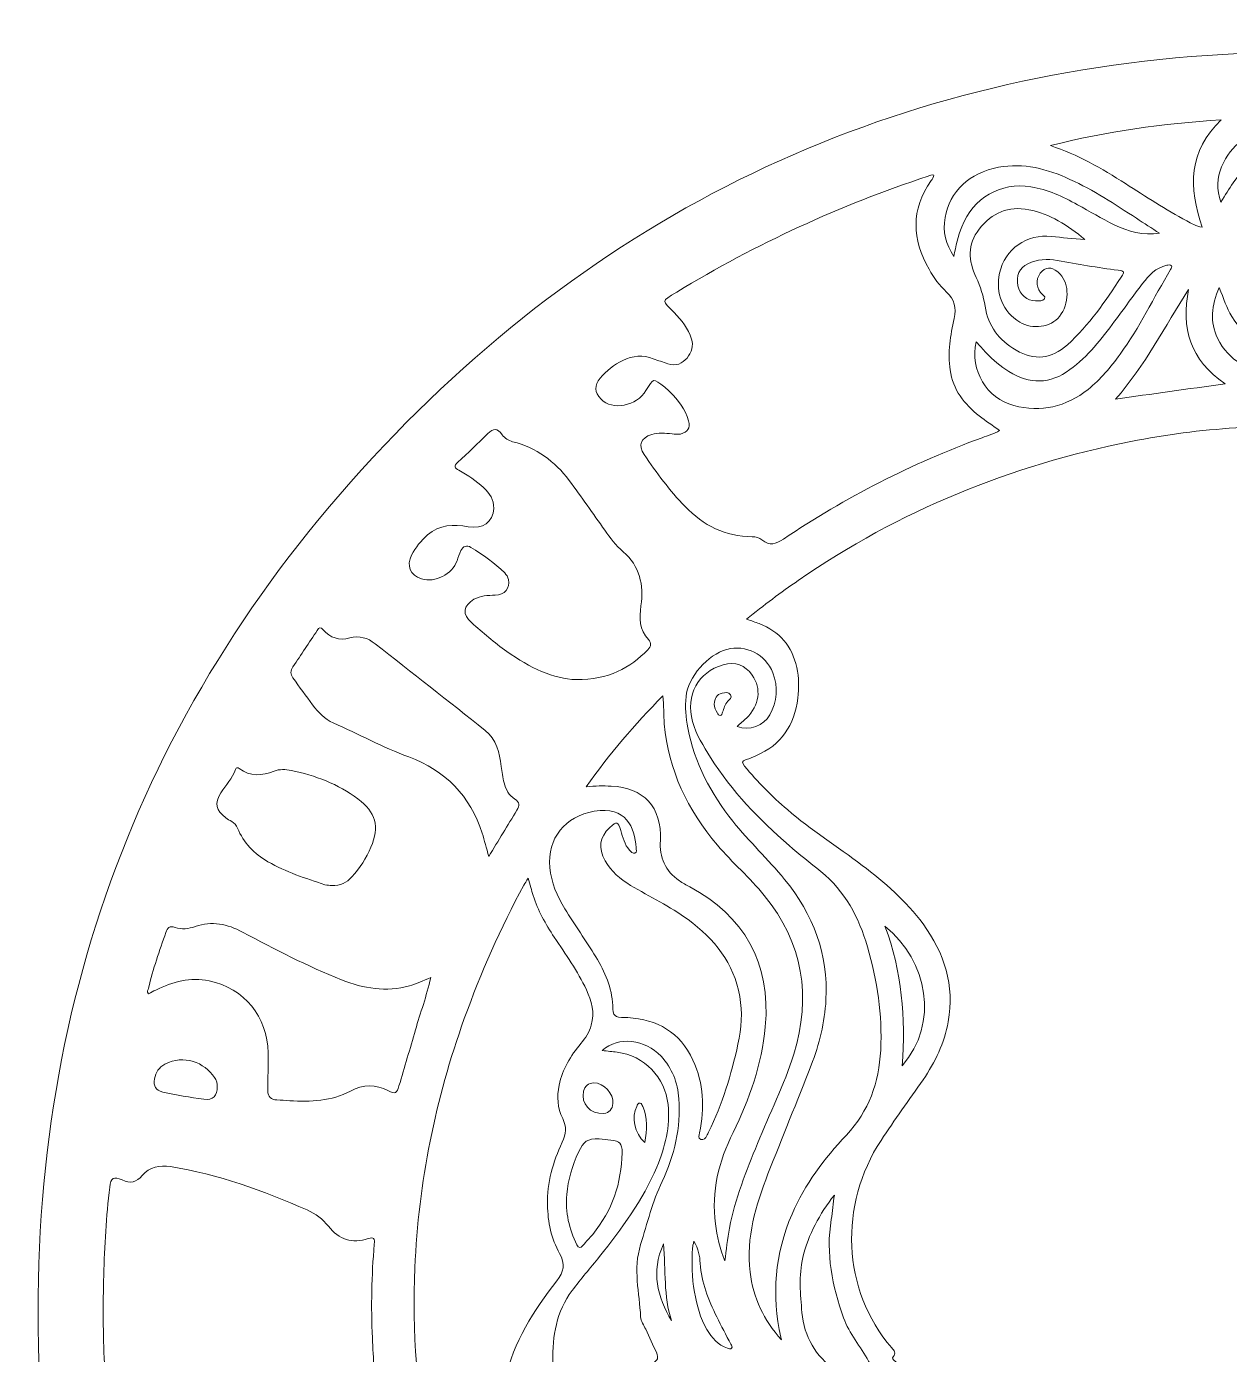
# Model space of a CAD drawing. Extents: x 547 to 1499, y -1479 to -525.
# Drawn here: x 546.5 to 996.8, y -1021.8 to -524.7 of the extents above; entities that cross this region are included whole.
import ezdxf

# ---------------------------------------------------------------- set-up
doc = ezdxf.new("R2010")
doc.units = 0
doc.header["$MEASUREMENT"] = 0
doc.layers.add('katman 1', color=7, linetype='Continuous')

# ---------------------------------------------------------------- blocks, each defined once
blk = doc.blocks.new('block 2')
at = {"layer": 'katman 1', "lineweight": 0}
for points, knots in [([(1056.6, -1478.16), (770.03, -1479.09), (560.12, -1277.73), (551.19, -1024.41), (546.55, -892.53), (589.54, -777.31), (680.34, -681.55), (768.57, -588.49), (878.18, -539.25), (1006.31, -534.51), (1272.18, -524.67), (1486.76, -733.98), (1494.73, -988.62), (1498.89, -1121.7), (1455.17, -1237.83), (1362.7, -1333.82), (1270.21, -1429.85), (1155.63, -1476.5), (1056.6, -1478.16)], [0, 0, 0, 0, 1, 1, 1, 2, 2, 2, 3, 3, 3, 4, 4, 4, 5, 5, 5, 6, 6, 6, 6]), ([(993.69, -559.62), (971.96, -561.02), (950.69, -563.88), (929.76, -569.26), (939.95, -572.56), (949, -577.82), (957.86, -583.46), (965.43, -588.27), (972.93, -593.2), (980.85, -597.43), (982.57, -598.34), (984.23, -599.43), (986.62, -599.74), (981.36, -584.92), (981.41, -571.25), (993.69, -559.62)], [0, 0, 0, 0, 1, 1, 1, 2, 2, 2, 3, 3, 3, 4, 4, 4, 5, 5, 5, 5]), ([(1071.29, -604.37), (1069.66, -602.51), (1068.02, -600.65), (1066.39, -598.78), (1058.92, -590.2), (1051.73, -581.36), (1043.11, -573.84), (1034.37, -566.21), (1024.63, -561.32), (1012.68, -562.93), (1003.86, -564.12), (997.34, -568.81), (993.87, -577.15), (992.14, -581.29), (991.9, -585.64), (993.55, -590.41), (995.23, -587.74), (996.58, -585.4), (998.12, -583.19), (1007.47, -569.71), (1021.2, -567.25), (1034.6, -576.65), (1039.96, -580.4), (1044.31, -585.25), (1048.7, -590.04), (1054.92, -596.85), (1062.34, -601.8), (1071.29, -604.37)], [0, 0, 0, 0, 1, 1, 1, 2, 2, 2, 3, 3, 3, 4, 4, 4, 5, 5, 5, 6, 6, 6, 7, 7, 7, 8, 8, 8, 9, 9, 9, 9]), ([(970.61, -602.04), (967.73, -600.18), (964.84, -598.33), (961.97, -596.45), (953.91, -591.18), (945.89, -585.87), (937.1, -581.87), (928.56, -577.99), (919.78, -575.59), (910.29, -577.36), (899.6, -579.36), (892.03, -586.38), (890.32, -596.21), (889.41, -601.42), (890.61, -606.29), (893.67, -610.7), (894.34, -606.87), (895.2, -603.16), (896.59, -599.59), (900.78, -588.8), (911.09, -582.87), (922.49, -584.67), (928.78, -585.66), (934.41, -588.34), (939.9, -591.36), (944.47, -593.87), (948.96, -596.52), (953.61, -598.85), (958.89, -601.49), (964.51, -602.86), (970.61, -602.04)], [0, 0, 0, 0, 1, 1, 1, 2, 2, 2, 3, 3, 3, 4, 4, 4, 5, 5, 5, 6, 6, 6, 7, 7, 7, 8, 8, 8, 9, 9, 9, 10, 10, 10, 10]), ([(886.11, -580.25), (885.32, -579.99), (884.68, -580.42), (884.02, -580.64), (851.03, -591.63), (819.59, -605.95), (789.89, -624.07), (783.78, -627.79), (784.48, -627.11), (788.95, -631.74), (791.74, -634.64), (794.2, -637.75), (795.48, -641.7), (796.94, -646.18), (792.46, -653), (786.57, -650.94), (784.76, -650.31), (782.94, -649.69), (781.14, -649.01), (777.23, -647.55), (773.45, -647.88), (769.71, -649.63), (766.38, -651.2), (763.65, -653.51), (761.26, -656.27), (758.96, -658.94), (759.08, -661.59), (761.56, -664.16), (765.8, -668.55), (774.96, -666.78), (778.38, -660.91), (781.11, -656.21), (781.12, -656.2), (785.4, -659.69), (786.08, -660.24), (786.74, -660.83), (787.37, -661.44), (790.53, -664.5), (793.05, -668), (794.29, -672.26), (795.08, -674.96), (794, -676.57), (791.27, -677.21), (790.23, -677.45), (789.21, -677.28), (788.17, -677.16), (785.62, -676.86), (783.06, -676.66), (780.54, -677.41), (776.45, -678.62), (775.3, -681.39), (777.71, -684.89), (782.4, -691.69), (787.23, -698.41), (793, -704.35), (799.88, -711.43), (808.11, -715.61), (818.17, -715.66), (819.49, -715.67), (820.82, -715.95), (821.79, -716.78), (824.59, -719.2), (827.06, -718.41), (829.81, -716.56), (853.05, -700.88), (877.86, -688.26), (904.17, -678.59), (906.31, -677.81), (908.55, -677.21), (910.74, -675.86), (908.08, -673.97), (905.54, -672.31), (903.16, -670.44), (897.51, -666.01), (893.31, -660.58), (892.24, -653.23), (891.28, -646.68), (892.3, -640.28), (893.78, -633.94), (894.69, -630.03), (893.78, -626.84), (890.91, -624.12), (888.27, -621.61), (886.15, -618.68), (884.36, -615.54), (877.93, -604.34), (877.5, -593.24), (885.1, -582.33), (885.53, -581.7), (886.19, -581.15), (886.11, -580.25)], [0, 0, 0, 0, 1, 1, 1, 2, 2, 2, 3, 3, 3, 4, 4, 4, 5, 5, 5, 6, 6, 6, 7, 7, 7, 8, 8, 8, 9, 9, 9, 10, 10, 10, 11, 11, 11, 12, 12, 12, 13, 13, 13, 14, 14, 14, 15, 15, 15, 16, 16, 16, 17, 17, 17, 18, 18, 18, 19, 19, 19, 20, 20, 20, 21, 21, 21, 22, 22, 22, 23, 23, 23, 24, 24, 24, 25, 25, 25, 26, 26, 26, 27, 27, 27, 28, 28, 28, 29, 29, 29, 30, 30, 30, 30]), ([(942.68, -604.45), (936.17, -598.93), (929.61, -594.81), (921.7, -593.23), (913.98, -591.7), (907.88, -594.42), (903.11, -600.5), (898.59, -606.27), (899.06, -612.37), (902, -618.6), (903.62, -622.03), (904.71, -625.63), (905.3, -629.36), (906.48, -636.77), (910.45, -642.13), (916.92, -645.84), (923.85, -649.81), (930.16, -649.16), (936.11, -643.79), (944.24, -636.45), (950.36, -627.54), (956.3, -618.47), (957.62, -616.46), (957.52, -616.2), (955.12, -615.89), (947.49, -614.9), (939.91, -613.67), (932.36, -612.21), (928.59, -611.49), (924.83, -611.85), (921.3, -613.47), (918.14, -614.92), (916.8, -618.03), (917.61, -621.75), (918.31, -624.98), (921.02, -627.33), (924.25, -627.33), (925.41, -627.33), (927.02, -627.58), (927.6, -626.55), (928.19, -625.51), (926.59, -625.01), (926, -624.24), (924.14, -621.84), (924.42, -618.28), (926.72, -616.19), (928.69, -614.41), (930.95, -614.81), (933.41, -617.38), (936.96, -621.08), (936.85, -628.5), (933.18, -633.18), (929.96, -637.27), (923.17, -638.24), (918.27, -635.31), (912.07, -631.6), (909.12, -624.47), (910.72, -617), (912.64, -608), (920.97, -602.16), (930.21, -603.25), (934.15, -603.72), (938.11, -604.02), (942.68, -604.45)], [0, 0, 0, 0, 1, 1, 1, 2, 2, 2, 3, 3, 3, 4, 4, 4, 5, 5, 5, 6, 6, 6, 7, 7, 7, 8, 8, 8, 9, 9, 9, 10, 10, 10, 11, 11, 11, 12, 12, 12, 13, 13, 13, 14, 14, 14, 15, 15, 15, 16, 16, 16, 17, 17, 17, 18, 18, 18, 19, 19, 19, 20, 20, 20, 21, 21, 21, 21]), ([(902, -642.68), (899.54, -653.38), (905.92, -663.89), (916.07, -666.53), (926.31, -669.19), (935.61, -667.07), (943.87, -660.49), (948.55, -656.76), (952.32, -652.18), (955.83, -647.37), (963.14, -637.37), (968.44, -626.16), (974.76, -615.56), (975, -615.16), (975.42, -614.68), (975.09, -614.25), (974.62, -613.64), (973.91, -613.92), (973.3, -614.05), (969.25, -614.94), (966.63, -617.79), (964.28, -620.86), (960.72, -625.51), (957.34, -630.29), (953.82, -634.97), (948.86, -641.58), (943.87, -648.17), (937.08, -653.11), (929.61, -658.54), (922.03, -658.77), (914.23, -653.81), (911.1, -651.82), (908.23, -649.53), (905.71, -646.8), (904.54, -645.53), (903.4, -644.23), (902, -642.68)], [0, 0, 0, 0, 1, 1, 1, 2, 2, 2, 3, 3, 3, 4, 4, 4, 5, 5, 5, 6, 6, 6, 7, 7, 7, 8, 8, 8, 9, 9, 9, 10, 10, 10, 11, 11, 11, 12, 12, 12, 12]), ([(992.95, -622.41), (989.98, -629.1), (989.45, -635.24), (992.33, -641.31), (996.53, -650.16), (1004.39, -653.61), (1013.53, -654.48), (1023.26, -655.41), (1031.47, -651.26), (1039.22, -645.95), (1047.93, -639.98), (1055.28, -632.45), (1062.81, -625.14), (1065.89, -622.16), (1068.73, -618.92), (1071.55, -615.94), (1067.51, -615.24), (1064.02, -616.09), (1059.77, -619.21), (1053.64, -623.72), (1047.61, -628.38), (1041.49, -632.9), (1035.99, -636.96), (1030.27, -640.66), (1023.72, -642.82), (1012.93, -646.39), (1003.66, -642.91), (997.66, -633.22), (995.71, -630.06), (994.66, -626.52), (992.95, -622.41)], [0, 0, 0, 0, 1, 1, 1, 2, 2, 2, 3, 3, 3, 4, 4, 4, 5, 5, 5, 6, 6, 6, 7, 7, 7, 8, 8, 8, 9, 9, 9, 10, 10, 10, 10]), ([(954.19, -664.12), (967.63, -662.25), (981.07, -660.37), (995.17, -658.4), (981.95, -649.49), (978.67, -637.46), (981.48, -623.09), (972.57, -636.9), (965.21, -651.57), (954.19, -664.12)], [0, 0, 0, 0, 1, 1, 1, 2, 2, 2, 3, 3, 3, 3]), ([(752.19, -769.14), (764.56, -769.24), (772.35, -764.73), (779.11, -757.98), (780.32, -756.77), (780.52, -755.36), (779.33, -754.13), (775.79, -750.47), (775.89, -746.07), (776.52, -741.51), (777.59, -733.67), (776.13, -726.69), (769.82, -721.25), (767.14, -718.93), (765.02, -716.08), (762.97, -713.2), (758.56, -706.99), (754.23, -700.72), (749.66, -694.62), (744.27, -687.42), (737.36, -682.28), (728.49, -680.07), (726.88, -679.67), (725.6, -678.86), (724.57, -677.5), (722.66, -674.96), (721.43, -674.92), (719.1, -677.15), (715.38, -680.69), (711.76, -684.33), (707.96, -687.77), (706.32, -689.25), (706.74, -689.88), (708.4, -690.79), (711.71, -692.6), (714.84, -694.7), (717.62, -697.28), (719.88, -699.38), (721.52, -701.84), (721.39, -705.03), (721.17, -710.26), (717.42, -712.86), (711.83, -711.91), (706.37, -710.98), (701.09, -711.03), (696.61, -714.98), (694.18, -717.13), (692.19, -719.62), (690.69, -722.5), (688.63, -726.45), (690.14, -730.11), (694.37, -731.44), (699.39, -733.02), (705.9, -729.69), (707.67, -724.64), (708.12, -723.36), (708.48, -722.03), (709.09, -720.82), (709.9, -719.2), (711.25, -718.68), (712.89, -719.66), (717.43, -722.4), (721.78, -725.41), (725.52, -729.21), (726.21, -729.91), (726.7, -730.72), (726.91, -731.69), (727.59, -734.88), (725.52, -737.4), (721.94, -737.55), (719.21, -737.66), (716.48, -737.66), (714.01, -739.08), (710, -741.38), (709.56, -744.82), (713.05, -747.81), (717.37, -751.5), (721.63, -755.29), (726.28, -758.6), (734.79, -764.66), (743.94, -769), (752.19, -769.14)], [0, 0, 0, 0, 1, 1, 1, 2, 2, 2, 3, 3, 3, 4, 4, 4, 5, 5, 5, 6, 6, 6, 7, 7, 7, 8, 8, 8, 9, 9, 9, 10, 10, 10, 11, 11, 11, 12, 12, 12, 13, 13, 13, 14, 14, 14, 15, 15, 15, 16, 16, 16, 17, 17, 17, 18, 18, 18, 19, 19, 19, 20, 20, 20, 21, 21, 21, 22, 22, 22, 23, 23, 23, 24, 24, 24, 25, 25, 25, 26, 26, 26, 27, 27, 27, 27]), ([(816.05, -746.51), (817.91, -747.17), (819.34, -747.65), (820.75, -748.19), (828.36, -751.14), (833.07, -756.57), (834.82, -764.58), (835.65, -768.39), (835.67, -772.2), (835.2, -776.05), (833.96, -786.16), (829.07, -793.61), (819.5, -797.66), (818.32, -798.16), (817.15, -798.71), (815.92, -799.07), (814.15, -799.59), (814.3, -800.29), (815.32, -801.56), (820.13, -807.51), (825.53, -812.86), (831.33, -817.82), (840.19, -825.39), (850.02, -831.66), (859.29, -838.67), (867.76, -845.07), (875.75, -851.99), (882.1, -860.6), (890.16, -871.54), (893.95, -883.58), (891.5, -897.21), (890.07, -905.16), (886.67, -912.3), (882.15, -918.91), (876.95, -926.53), (871.43, -933.93), (866.37, -941.64), (850.61, -965.64), (851.61, -997.5), (870.38, -1019.32), (871.24, -1020.31), (872.14, -1021.29), (870.87, -1022.64), (870.33, -1023.23), (870.9, -1023.7), (871.32, -1024.04), (875.57, -1027.45), (880.11, -1030.28), (885.74, -1030.62), (887.23, -1030.71), (888.73, -1030.28), (890.27, -1030.62), (897.71, -1032.28), (905.13, -1034.03), (912.29, -1036.63), (917.12, -1038.39), (921.87, -1039.63), (927.05, -1038.68), (928.68, -1038.38), (930.43, -1038.54), (932.09, -1038.73), (936.57, -1039.26), (941.06, -1039.07), (945.54, -1038.94), (947.47, -1038.89), (949.37, -1038.61), (951.25, -1039.22), (954.68, -1040.33), (958.14, -1041.36), (961.52, -1042.61), (971.7, -1046.36), (981.44, -1051.08), (991.08, -1056.01), (993.47, -1057.24), (995.85, -1057.71), (998.49, -1056.9), (1000.05, -1056.42), (1000.84, -1055.62), (1001.13, -1053.94), (1002.1, -1048.26), (1003.24, -1042.61), (1004.32, -1036.94), (1006.61, -1024.98), (1008.88, -1013.02), (1011.2, -1001.07), (1011.82, -997.89), (1013.65, -996.44), (1016.28, -996.83), (1019.01, -997.24), (1019.8, -998.68), (1019.64, -1002.15), (1019.42, -1006.59), (1018.05, -1010.81), (1017.37, -1015.16), (1016.94, -1017.86), (1017.73, -1020.24), (1019.38, -1022.33), (1020.32, -1023.53), (1021.2, -1023.28), (1021.53, -1021.81), (1021.83, -1020.49), (1021.89, -1019.11), (1022.17, -1017.78), (1023.98, -1009.22), (1027.54, -1001.77), (1035.72, -997.53), (1037.72, -996.49), (1038.98, -995.31), (1039.52, -993.03), (1040.17, -990.3), (1042.85, -988.53), (1045.44, -988.62), (1048.02, -988.7), (1049.63, -990.17), (1050.42, -993.33), (1051.48, -997.64), (1051.42, -1002.06), (1051.46, -1006.46), (1051.48, -1009.27), (1051.57, -1012.07), (1052.82, -1014.67), (1053.19, -1015.44), (1053.55, -1016.45), (1054.66, -1016.26), (1055.73, -1016.07), (1056.16, -1015.18), (1056.31, -1014.14), (1056.45, -1013.19), (1056.61, -1012.24), (1056.81, -1011.3), (1057.78, -1006.9), (1060, -1003.31), (1063.69, -1000.64), (1065.73, -999.17), (1068.01, -998.22), (1070.3, -997.25), (1074.29, -995.57), (1074.7, -993.9), (1071.89, -990.61), (1068.55, -986.69), (1065.62, -982.49), (1063.11, -977.99), (1056.88, -966.86), (1057.22, -955.98), (1064.37, -945.34), (1067.07, -941.33), (1070.28, -937.76), (1073.67, -934.34), (1084.52, -923.37), (1094.55, -911.72), (1103.19, -898.9), (1114.84, -881.6), (1123.95, -863.17), (1128.28, -842.58), (1130.27, -833.13), (1130.98, -823.56), (1131.29, -813.95), (1131.46, -808.64), (1129.9, -804.27), (1124.39, -801.96), (1120.95, -800.52), (1118.48, -797.63), (1116.18, -794.69), (1104.24, -779.48), (1096.94, -762.38), (1095.4, -743.03), (1094.24, -728.34), (1096.61, -714.1), (1101.91, -700.36), (1103.36, -696.62), (1104.98, -692.95), (1106.36, -689.19), (1107.32, -686.6), (1106.63, -685.36), (1104.04, -684.34), (1103.37, -684.07), (1102.68, -683.87), (1101.98, -683.7), (1078.38, -678), (1054.43, -674.87), (1030.18, -674.12), (1019.84, -673.8), (1009.51, -674.28), (999.19, -674.91), (985.97, -675.71), (972.87, -677.44), (959.9, -680.02), (914.92, -688.97), (873.2, -705.82), (835.4, -732.01), (828.89, -736.52), (822.51, -741.22), (816.05, -746.51)], [0, 0, 0, 0, 1, 1, 1, 2, 2, 2, 3, 3, 3, 4, 4, 4, 5, 5, 5, 6, 6, 6, 7, 7, 7, 8, 8, 8, 9, 9, 9, 10, 10, 10, 11, 11, 11, 12, 12, 12, 13, 13, 13, 14, 14, 14, 15, 15, 15, 16, 16, 16, 17, 17, 17, 18, 18, 18, 19, 19, 19, 20, 20, 20, 21, 21, 21, 22, 22, 22, 23, 23, 23, 24, 24, 24, 25, 25, 25, 26, 26, 26, 27, 27, 27, 28, 28, 28, 29, 29, 29, 30, 30, 30, 31, 31, 31, 32, 32, 32, 33, 33, 33, 34, 34, 34, 35, 35, 35, 36, 36, 36, 37, 37, 37, 38, 38, 38, 39, 39, 39, 40, 40, 40, 41, 41, 41, 42, 42, 42, 43, 43, 43, 44, 44, 44, 45, 45, 45, 46, 46, 46, 47, 47, 47, 48, 48, 48, 49, 49, 49, 50, 50, 50, 51, 51, 51, 52, 52, 52, 53, 53, 53, 54, 54, 54, 55, 55, 55, 56, 56, 56, 57, 57, 57, 58, 58, 58, 59, 59, 59, 60, 60, 60, 61, 61, 61, 62, 62, 62, 63, 63, 63, 64, 64, 64, 64]), ([(719.53, -835.37), (723.2, -829.34), (726.6, -823.65), (730.11, -818.03), (731.23, -816.25), (731.13, -815.09), (729.29, -813.88), (727.14, -812.45), (725.89, -810.25), (725.29, -807.77), (724.8, -805.75), (724.51, -803.68), (724.25, -801.62), (723.59, -796.51), (722.44, -791.55), (718.19, -788.16), (704.52, -777.28), (690.76, -766.5), (677.02, -755.7), (674.23, -753.52), (671.08, -752.59), (667.55, -753.55), (663.57, -754.64), (660.24, -753.51), (657.59, -750.47), (656.53, -749.24), (656.04, -749.63), (655.32, -750.73), (652.33, -755.28), (649.32, -759.83), (646.26, -764.34), (645.27, -765.79), (645.2, -767.08), (646.26, -768.51), (648.74, -771.86), (651.11, -775.29), (653.63, -778.62), (655.72, -781.39), (658.15, -783.95), (661.36, -785.35), (670.83, -789.49), (679.9, -794.5), (689.62, -798.1), (703.33, -803.18), (712.62, -812.64), (717.08, -826.66), (717.94, -829.38), (718.63, -832.15), (719.53, -835.37)], [0, 0, 0, 0, 1, 1, 1, 2, 2, 2, 3, 3, 3, 4, 4, 4, 5, 5, 5, 6, 6, 6, 7, 7, 7, 8, 8, 8, 9, 9, 9, 10, 10, 10, 11, 11, 11, 12, 12, 12, 13, 13, 13, 14, 14, 14, 15, 15, 15, 16, 16, 16, 16]), ([(829.07, -1016.24), (829.01, -1015.94), (828.95, -1015.64), (828.88, -1015.35), (825.29, -999.53), (826.65, -984.17), (833.06, -969.25), (837.89, -958.04), (845.1, -948.47), (853.4, -939.67), (861.85, -930.7), (865.62, -919.95), (866.24, -907.84), (866.91, -894.64), (864.92, -881.79), (861.27, -869.16), (858.09, -858.15), (852.91, -848.33), (843.84, -840.98), (839.85, -837.75), (835.8, -834.61), (831.94, -831.22), (820.8, -821.45), (810.46, -810.98), (802.58, -798.31), (799.91, -794.03), (797.17, -789.77), (795.84, -784.81), (793.2, -774.95), (797.84, -766.29), (807.24, -763.62), (811.82, -762.32), (815.42, -763.59), (818.17, -767.48), (821.71, -772.5), (820.86, -778.84), (815.98, -783.57), (814.9, -784.62), (813.74, -785.58), (812.55, -786.65), (816.92, -788.41), (822.6, -786.42), (824.77, -782.38), (827.49, -777.32), (827.96, -771.98), (825.89, -766.59), (823.24, -759.71), (815.66, -755.91), (808.66, -757.83), (801.44, -759.8), (794.19, -768.14), (793.39, -775.51), (792.97, -779.44), (793.36, -783.35), (794.08, -787.23), (796.52, -800.42), (802.68, -811.79), (810.93, -822.18), (816.98, -829.79), (824.13, -836.41), (830.27, -843.92), (840.98, -857.02), (846.64, -871.9), (845.76, -889), (845.32, -897.48), (843.26, -905.65), (840.21, -913.52), (834.94, -927.12), (829.36, -940.6), (824.05, -954.19), (819.45, -965.98), (815.83, -977.97), (817.37, -990.92), (818.52, -1000.63), (822.52, -1008.97), (829.07, -1016.24)], [0, 0, 0, 0, 1, 1, 1, 2, 2, 2, 3, 3, 3, 4, 4, 4, 5, 5, 5, 6, 6, 6, 7, 7, 7, 8, 8, 8, 9, 9, 9, 10, 10, 10, 11, 11, 11, 12, 12, 12, 13, 13, 13, 14, 14, 14, 15, 15, 15, 16, 16, 16, 17, 17, 17, 18, 18, 18, 19, 19, 19, 20, 20, 20, 21, 21, 21, 22, 22, 22, 23, 23, 23, 24, 24, 24, 25, 25, 25, 25]), ([(807.9, -986.77), (808.47, -982.65), (808.9, -978.54), (809.65, -974.48), (811.69, -963.44), (815.97, -953.15), (820.12, -942.81), (824.59, -931.65), (830.13, -920.91), (833.69, -909.41), (840.41, -887.73), (837.17, -867.79), (822.68, -849.97), (817.25, -843.3), (810.71, -837.67), (805.15, -831.13), (793.97, -817.97), (786.78, -803.07), (785.26, -785.64), (784.98, -782.34), (785.17, -778.99), (784.68, -775.23), (774.19, -786.05), (764.59, -796.98), (756.01, -809.28), (759.45, -808.87), (762.42, -808.9), (765.37, -809.02), (777.3, -809.46), (784.49, -816.91), (783.77, -829.35), (783.41, -835.65), (785.52, -840.85), (790.9, -844.45), (792.16, -845.29), (793.5, -846.02), (794.84, -846.74), (814.8, -857.51), (825.35, -875.04), (823.04, -899.12), (821.7, -913.07), (817.21, -926.2), (810.99, -938.7), (805.61, -949.52), (802.83, -960.74), (804.42, -972.85), (805.05, -977.6), (806.07, -982.26), (807.9, -986.77)], [0, 0, 0, 0, 1, 1, 1, 2, 2, 2, 3, 3, 3, 4, 4, 4, 5, 5, 5, 6, 6, 6, 7, 7, 7, 8, 8, 8, 9, 9, 9, 10, 10, 10, 11, 11, 11, 12, 12, 12, 13, 13, 13, 14, 14, 14, 15, 15, 15, 16, 16, 16, 16]), ([(803.91, -778.31), (803.87, -779.59), (804.43, -780.65), (805.11, -781.66), (805.38, -782.04), (805.59, -782.61), (806.12, -782.59), (806.82, -782.56), (806.87, -781.86), (807.06, -781.35), (807.57, -779.92), (807.98, -778.45), (808.99, -777.25), (809.57, -776.56), (810.75, -775.95), (810.02, -774.85), (809.3, -773.77), (808, -773.94), (806.92, -774.2), (804.81, -774.7), (804.08, -776.33), (803.91, -778.31)], [0, 0, 0, 0, 1, 1, 1, 2, 2, 2, 3, 3, 3, 4, 4, 4, 5, 5, 5, 6, 6, 6, 7, 7, 7, 7]), ([(660.86, -846.23), (663.91, -846.4), (666.36, -845.13), (668.33, -842.96), (671.3, -839.67), (673.72, -835.99), (675.46, -831.9), (678.71, -824.25), (677.23, -818.7), (670.58, -813.79), (663.1, -808.26), (654.65, -804.95), (645.58, -803.15), (643.47, -802.73), (641.24, -802.59), (639.17, -803.42), (634.65, -805.22), (630.3, -805.43), (626.15, -802.46), (625.53, -802.02), (625.01, -801.87), (624.7, -802.79), (623.55, -806.12), (621.05, -808.61), (619.27, -811.54), (616.88, -815.47), (617.41, -818.09), (621.1, -820.83), (621.8, -821.36), (622.55, -821.84), (623.32, -822.26), (624.36, -822.82), (625.03, -823.62), (625.49, -824.71), (627.81, -830.24), (631.74, -834.33), (636.9, -837.3), (643.61, -841.16), (650.93, -843.54), (658.25, -845.91), (659.07, -846.17), (659.99, -846.13), (660.86, -846.23)], [0, 0, 0, 0, 1, 1, 1, 2, 2, 2, 3, 3, 3, 4, 4, 4, 5, 5, 5, 6, 6, 6, 7, 7, 7, 8, 8, 8, 9, 9, 9, 10, 10, 10, 11, 11, 11, 12, 12, 12, 13, 13, 13, 14, 14, 14, 14]), ([(774.77, -832.08), (774.14, -824.47), (770.98, -816.42), (759.06, -818.42), (748.13, -820.26), (741.36, -828.56), (742.4, -839.47), (742.94, -845.07), (745.12, -850.2), (748.03, -854.94), (751.77, -861.01), (755.88, -866.86), (759.61, -872.93), (763.04, -878.5), (765.64, -884.43), (765.94, -891.13), (766.12, -895.21), (766.5, -895.58), (770.6, -895.66), (770.92, -895.67), (771.25, -895.66), (771.57, -895.68), (782.72, -896.33), (791.08, -901.15), (795.95, -911.56), (800.08, -920.39), (800.41, -929.47), (798.44, -938.81), (798.25, -939.68), (797.61, -940.82), (798.95, -941.27), (800.08, -941.64), (800.69, -940.74), (801.16, -939.85), (801.38, -939.42), (801.6, -938.99), (801.81, -938.56), (806.95, -928.06), (810.36, -916.98), (812.82, -905.58), (814.1, -899.67), (814.56, -893.71), (813.51, -887.71), (811.33, -875.24), (803.97, -866.26), (794.13, -858.95), (787.4, -853.97), (779.79, -850.47), (772.65, -846.17), (768.74, -843.82), (765.35, -840.96), (763.08, -836.92), (760.43, -832.23), (761.01, -828.1), (764.82, -824.54), (767.44, -822.08), (767.96, -822.21), (768.96, -825.59), (769.73, -828.2), (770.32, -830.89), (772.27, -832.97), (772.81, -833.55), (773.43, -834.4), (774.23, -834.15), (775.19, -833.84), (774.61, -832.75), (774.77, -832.08)], [0, 0, 0, 0, 1, 1, 1, 2, 2, 2, 3, 3, 3, 4, 4, 4, 5, 5, 5, 6, 6, 6, 7, 7, 7, 8, 8, 8, 9, 9, 9, 10, 10, 10, 11, 11, 11, 12, 12, 12, 13, 13, 13, 14, 14, 14, 15, 15, 15, 16, 16, 16, 17, 17, 17, 18, 18, 18, 19, 19, 19, 20, 20, 20, 21, 21, 21, 22, 22, 22, 22]), ([(734.34, -843.43), (733.55, -844.69), (733.1, -845.35), (732.72, -846.04), (723.93, -862.11), (716.6, -878.83), (710.4, -896.06), (699.56, -926.21), (693.28, -957.29), (691.89, -989.28), (690.84, -1013.22), (692.69, -1036.99), (697.11, -1060.56), (703.03, -1092.22), (712.37, -1122.8), (726.29, -1151.9), (744.64, -1190.23), (769.77, -1223.43), (801.74, -1251.46), (830.83, -1276.97), (863.55, -1296.61), (898.96, -1311.94), (905.34, -1314.71), (907.03, -1314.02), (910.38, -1308.04), (920.03, -1290.82), (928.63, -1273.08), (936.53, -1255), (945.97, -1233.39), (954.22, -1211.32), (962.11, -1189.1), (971.3, -1163.2), (980.15, -1137.17), (988.69, -1111.04), (990.47, -1105.62), (989.1, -1103.79), (983.3, -1103.85), (979.29, -1103.89), (975.29, -1104.04), (971.29, -1104.33), (965.13, -1104.79), (959.05, -1105.65), (953.19, -1107.83), (948.22, -1109.68), (943.03, -1110.17), (937.81, -1109.18), (931.26, -1107.94), (924.73, -1106.91), (918.02, -1107.05), (908.63, -1107.25), (899.63, -1109.5), (890.61, -1111.75), (881.89, -1113.93), (873.32, -1114.07), (864.56, -1111.38), (851.91, -1107.51), (838.91, -1107.05), (825.77, -1108.38), (817.45, -1109.23), (809.37, -1111.25), (801.17, -1112.7), (792.18, -1114.29), (783.54, -1113.72), (775.92, -1108.07), (770.07, -1103.74), (766.31, -1097.76), (763.72, -1091.1), (761.92, -1086.49), (759.02, -1083.23), (754.48, -1081.24), (749.17, -1078.91), (744.36, -1075.71), (739.8, -1072.13), (726.21, -1061.47), (721.42, -1047.75), (725.57, -1030.98), (729, -1017.16), (736.26, -1005.29), (744.98, -994.26), (747.66, -990.87), (748.27, -987.85), (746.08, -983.99), (742.89, -978.38), (741.65, -972.21), (741.53, -965.76), (741.37, -957.45), (743.56, -949.73), (747.08, -942.35), (748.54, -939.28), (748.72, -936.48), (747.21, -933.4), (745.28, -929.45), (744.99, -925.27), (745.89, -920.96), (747.14, -914.98), (750.17, -909.95), (754.05, -905.36), (755.77, -903.32), (757.18, -901.11), (757.92, -898.51), (759.26, -893.81), (758.03, -889.49), (756.08, -885.25), (752.85, -878.21), (748.31, -871.98), (744.06, -865.56), (740.82, -860.67), (737.92, -855.59), (736.14, -849.96), (735.52, -848), (735.04, -845.99), (734.34, -843.43)], [0, 0, 0, 0, 1, 1, 1, 2, 2, 2, 3, 3, 3, 4, 4, 4, 5, 5, 5, 6, 6, 6, 7, 7, 7, 8, 8, 8, 9, 9, 9, 10, 10, 10, 11, 11, 11, 12, 12, 12, 13, 13, 13, 14, 14, 14, 15, 15, 15, 16, 16, 16, 17, 17, 17, 18, 18, 18, 19, 19, 19, 20, 20, 20, 21, 21, 21, 22, 22, 22, 23, 23, 23, 24, 24, 24, 25, 25, 25, 26, 26, 26, 27, 27, 27, 28, 28, 28, 29, 29, 29, 30, 30, 30, 31, 31, 31, 32, 32, 32, 33, 33, 33, 34, 34, 34, 35, 35, 35, 36, 36, 36, 37, 37, 37, 37]), ([(697.81, -880.67), (694.87, -881.83), (692.43, -883.07), (689.83, -883.78), (681.13, -886.14), (672.69, -884.82), (664.45, -881.52), (651.7, -876.42), (639.52, -870.13), (627.43, -863.68), (621.63, -860.59), (615.99, -859.43), (609.7, -861.59), (607.26, -862.43), (604.58, -862.78), (602.13, -861.92), (599.96, -861.17), (599.36, -862.01), (598.72, -863.77), (596.22, -870.62), (593.93, -877.54), (592.19, -884.63), (592.04, -885.25), (591.42, -885.93), (592.22, -886.73), (593.11, -886.28), (594.01, -885.8), (594.93, -885.35), (601.25, -882.22), (607.82, -880.45), (614.9, -881.93), (628.06, -884.67), (636.81, -895.38), (636.93, -908.84), (636.97, -913.57), (636.91, -918.3), (636.86, -923.03), (636.83, -925.36), (638.01, -926.37), (640.23, -926.47), (641.83, -926.53), (643.43, -926.68), (645.03, -926.77), (652.87, -927.24), (660.64, -926.99), (667.77, -923.22), (672.58, -920.68), (677.17, -920.55), (681.98, -923.06), (684.45, -924.35), (685.13, -923.98), (685.94, -921.27), (688.02, -914.28), (690.11, -907.3), (692.1, -900.29), (693.91, -893.9), (696.29, -887.68), (697.81, -880.67)], [0, 0, 0, 0, 1, 1, 1, 2, 2, 2, 3, 3, 3, 4, 4, 4, 5, 5, 5, 6, 6, 6, 7, 7, 7, 8, 8, 8, 9, 9, 9, 10, 10, 10, 11, 11, 11, 12, 12, 12, 13, 13, 13, 14, 14, 14, 15, 15, 15, 16, 16, 16, 17, 17, 17, 18, 18, 18, 19, 19, 19, 19]), ([(874.32, -913.71), (888.05, -897.72), (884.07, -874.55), (867.84, -861.45), (874.26, -878.49), (875.61, -895.73), (874.32, -913.71)], [0, 0, 0, 0, 1, 1, 1, 2, 2, 2, 2]), ([(762, -907.97), (764.06, -908.21), (765.8, -908.4), (767.55, -908.62), (777.79, -909.9), (785.58, -918.01), (786.65, -928.23), (787.52, -936.46), (785.57, -944.14), (782.45, -951.61), (777.26, -964.04), (769.22, -974.66), (760.99, -985.14), (757.62, -989.42), (753.98, -993.5), (750.72, -997.86), (744.84, -1005.74), (743.35, -1014.82), (743.52, -1024.45), (743.68, -1033.56), (746.25, -1041.77), (750.97, -1049.46), (752.59, -1052.1), (754.65, -1054.31), (756.85, -1056.41), (758.62, -1058.09), (759.99, -1057.59), (760.58, -1055.17), (760.71, -1054.63), (760.75, -1054.07), (760.86, -1053.52), (763.34, -1040.93), (769.26, -1030.76), (781.14, -1024.83), (782.77, -1024.02), (783.15, -1022.89), (782.42, -1021.3), (781.04, -1018.31), (779.64, -1015.34), (778.29, -1012.34), (777.6, -1010.81), (776.48, -1009.28), (776.4, -1007.7), (775.94, -998.69), (773.5, -989.84), (776.39, -980.61), (778.87, -972.65), (780.86, -964.53), (784.43, -956.99), (789.09, -947.14), (791.54, -936.95), (790.7, -926.02), (790.24, -919.97), (788.2, -914.63), (784.05, -910.16), (778.02, -903.66), (768.24, -902.62), (762, -907.97)], [0, 0, 0, 0, 1, 1, 1, 2, 2, 2, 3, 3, 3, 4, 4, 4, 5, 5, 5, 6, 6, 6, 7, 7, 7, 8, 8, 8, 9, 9, 9, 10, 10, 10, 11, 11, 11, 12, 12, 12, 13, 13, 13, 14, 14, 14, 15, 15, 15, 16, 16, 16, 17, 17, 17, 18, 18, 18, 19, 19, 19, 19]), ([(617.93, -921.62), (618, -920.38), (617.68, -919.14), (616.93, -918.06), (613.05, -912.44), (605.48, -909.36), (598.32, -913.08), (596.13, -914.22), (594.88, -916.1), (594.45, -918.55), (593.96, -921.36), (594.83, -922.87), (597.55, -923.52), (602.61, -924.72), (607.74, -925.48), (612.89, -926.22), (616.32, -926.71), (618.08, -924.81), (617.93, -921.62)], [0, 0, 0, 0, 1, 1, 1, 2, 2, 2, 3, 3, 3, 4, 4, 4, 5, 5, 5, 6, 6, 6, 6]), ([(758.87, -920.06), (756.96, -920.22), (755.5, -921.19), (755.04, -923.24), (754, -927.86), (757.42, -931.86), (762.59, -931.51), (764.63, -931.38), (765.85, -929.92), (766.04, -927.83), (766.35, -924.24), (762.61, -920.13), (758.87, -920.06)], [0, 0, 0, 0, 1, 1, 1, 2, 2, 2, 3, 3, 3, 4, 4, 4, 4]), ([(777.98, -942.42), (778.63, -937.68), (779.23, -933.23), (777.18, -928.94), (776.95, -928.45), (776.81, -927.75), (776.2, -927.66), (775.4, -927.56), (775.23, -928.38), (774.94, -928.9), (772.76, -932.85), (774.06, -938.96), (777.98, -942.42)], [0, 0, 0, 0, 1, 1, 1, 2, 2, 2, 3, 3, 3, 4, 4, 4, 4]), ([(760.92, -941.02), (756.31, -941.02), (755.07, -941.87), (753.15, -946.02), (750.81, -951.09), (749.17, -956.34), (748.74, -961.9), (748.23, -968.51), (749.55, -974.79), (752.52, -980.73), (753.23, -982.16), (753.89, -981.98), (754.78, -980.95), (755.98, -979.55), (757.27, -978.23), (758.44, -976.81), (765.74, -967.94), (769.25, -957.66), (769.44, -946.24), (769.5, -942.67), (768.68, -941.92), (765.2, -941.52), (763.77, -941.35), (762.35, -941.19), (760.92, -941.02)], [0, 0, 0, 0, 1, 1, 1, 2, 2, 2, 3, 3, 3, 4, 4, 4, 5, 5, 5, 6, 6, 6, 7, 7, 7, 8, 8, 8, 8]), ([(684.78, -1084.56), (684.55, -1083.32), (684.33, -1082.07), (684.07, -1080.84), (681.19, -1066.86), (678.86, -1052.81), (677.52, -1038.6), (676.8, -1030.94), (676.35, -1023.27), (675.99, -1015.59), (675.45, -1003.88), (675.67, -992.2), (676.71, -980.54), (676.91, -978.31), (676.54, -977.75), (674.46, -978.42), (668.35, -980.36), (663.49, -978.73), (659.52, -973.79), (657.39, -971.14), (654.71, -969.05), (651.57, -967.68), (635.08, -960.48), (618.28, -954.24), (600.38, -951.43), (596.35, -950.8), (592.59, -951.54), (589.87, -954.75), (587.64, -957.38), (585.43, -957.89), (582.3, -956.42), (579.18, -954.96), (578.08, -955.69), (577.66, -959.14), (576.33, -970.12), (575.77, -981.17), (575.44, -992.21), (575.12, -1003.18), (575.17, -1014.17), (575.69, -1025.15), (576.16, -1034.92), (576.85, -1044.67), (577.86, -1054.38), (579.69, -1071.92), (582.62, -1089.3), (586.48, -1106.51), (587.41, -1110.65), (588.46, -1114.77), (589.5, -1118.88), (589.67, -1119.55), (589.91, -1120.48), (590.75, -1120.47), (591.84, -1120.46), (591.46, -1119.39), (591.54, -1118.78), (592.32, -1113.11), (593.68, -1107.62), (595.91, -1102.33), (600.37, -1091.8), (607.22, -1082.79), (613.97, -1073.72), (619.95, -1065.68), (626.01, -1057.69), (630.4, -1048.6), (632.13, -1045.01), (633.67, -1044.79), (636.55, -1047.67), (640.3, -1051.42), (644.24, -1054.94), (648.5, -1058.1), (660.44, -1067), (673.46, -1074.43), (684.78, -1084.56)], [0, 0, 0, 0, 1, 1, 1, 2, 2, 2, 3, 3, 3, 4, 4, 4, 5, 5, 5, 6, 6, 6, 7, 7, 7, 8, 8, 8, 9, 9, 9, 10, 10, 10, 11, 11, 11, 12, 12, 12, 13, 13, 13, 14, 14, 14, 15, 15, 15, 16, 16, 16, 17, 17, 17, 18, 18, 18, 19, 19, 19, 20, 20, 20, 21, 21, 21, 22, 22, 22, 23, 23, 23, 24, 24, 24, 24]), ([(848.9, -962.11), (843.4, -969.17), (839.14, -976.78), (837.12, -985.49), (835.55, -992.31), (836.18, -999.22), (836.77, -1006.06), (837.55, -1015.1), (841.97, -1022.3), (849.14, -1027.73), (852.97, -1030.63), (857.5, -1030.6), (862.01, -1029.86), (863.22, -1029.66), (864.23, -1028.79), (864.53, -1027.52), (864.82, -1026.3), (863.58, -1026.03), (862.88, -1025.44), (862.46, -1025.08), (861.95, -1024.73), (861.7, -1024.26), (858.7, -1018.78), (854.48, -1013.91), (852.37, -1008.04), (848.1, -996.2), (845.64, -984.01), (847.74, -971.3), (848.24, -968.25), (848.52, -965.17), (848.9, -962.11)], [0, 0, 0, 0, 1, 1, 1, 2, 2, 2, 3, 3, 3, 4, 4, 4, 5, 5, 5, 6, 6, 6, 7, 7, 7, 8, 8, 8, 9, 9, 9, 10, 10, 10, 10]), ([(787.98, -1009.05), (784.83, -999.97), (785.9, -990.36), (784.95, -980.36), (780.22, -990.96), (782.57, -1000.16), (787.98, -1009.05)], [0, 0, 0, 0, 1, 1, 1, 2, 2, 2, 2]), ([(796.32, -979.4), (796.08, -980.55), (795.84, -981.24), (795.81, -981.94), (795.6, -987.46), (795.44, -992.97), (796.58, -998.43), (797.6, -1003.3), (798.54, -1008.18), (801.22, -1012.48), (803.11, -1015.5), (805.31, -1018.24), (808.91, -1019.37), (809.41, -1019.53), (810.01, -1020), (810.46, -1019.46), (810.91, -1018.93), (810.38, -1018.41), (810.14, -1017.94), (808.39, -1014.52), (806.58, -1011.13), (804.88, -1007.69), (801.74, -1001.35), (799.15, -994.87), (798.69, -987.66), (798.52, -984.99), (798.11, -982.25), (796.32, -979.4)], [0, 0, 0, 0, 1, 1, 1, 2, 2, 2, 3, 3, 3, 4, 4, 4, 5, 5, 5, 6, 6, 6, 7, 7, 7, 8, 8, 8, 9, 9, 9, 9])]:
    blk.add_open_spline(points, degree=3, knots=knots, dxfattribs=at)

msp = doc.modelspace()

# ---------------------------------------------------------------- block references
at = {"layer": 'katman 1'}
msp.add_blockref('block 2', (0, 0), dxfattribs=at)

doc.saveas('drawing.dxf')
